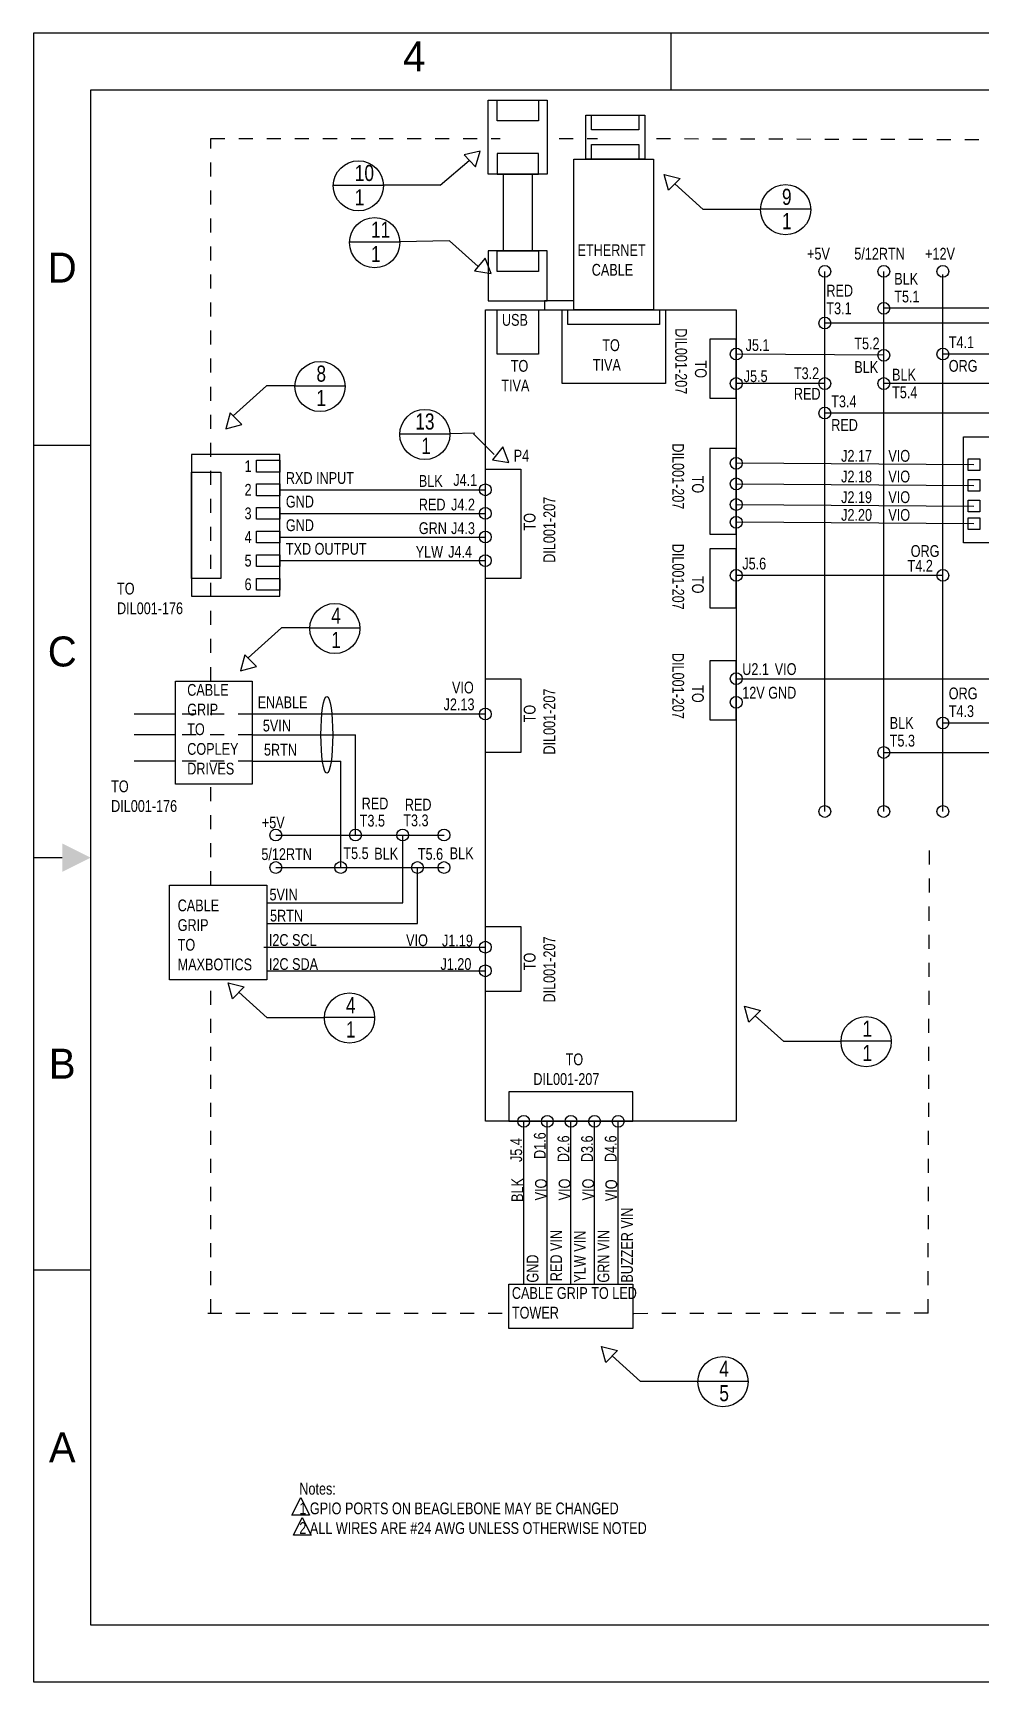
# Model space of a CAD drawing. Extents: x 0 to 432, y 0 to 280.
# Drawn here: x -0.1 to 160.3, y 0 to 279.4 of the extents above; entities that cross this region are included whole.
import ezdxf
from ezdxf.enums import TextEntityAlignment as Align

# ---------------------------------------------------------------- set-up
doc = ezdxf.new("R2010")
doc.units = 0
doc.header["$LTSCALE"] = 23.749
doc.linetypes.add('DASHED', pattern=[0.2, 0.1, -0.1])
doc.linetypes.add('DOT', pattern=[0.2, 0.1, -0.1])
doc.layers.get('0').update_dxf_attribs({"linetype": 'CONTINUOUS', "lineweight": 30})
doc.styles.get("Standard").update_dxf_attribs({"font": 'txt', "width": 0.8})
doc.styles.add('TEXTSTYLE_1', font='txt')

# ---------------------------------------------------------------- blocks, each defined once
blk = doc.blocks.new('*U24')
blk.add_lwpolyline([(-2, 0.5), (2, 0.5), (2, -1.5), (-2, -1.5)], close=True)
blk = doc.blocks.new('*U25')
at = {"color": 0, "linetype": 'ByBlock', "lineweight": -2, "transparency": 16777216}
for p in [(0, 0), (0, -4), (0, -8), (0, -12), (0, -16), (0, -20)]:
    blk.add_blockref('*U24', p, dxfattribs=at)

msp = doc.modelspace()

# ---------------------------------------------------------------- linework, layer by layer
at = {"color": 7, "linetype": 'Continuous'}
for p, q in [((0, 0), (0, 279.4)), ((0, 279.4), (431.8, 279.4)), ((107.95, 269.75), (107.95, 279.4)), ((9.65, 9.65), (9.65, 269.75)), ((9.65, 269.75), (422.15, 269.75)), ((0, 209.55), (9.65, 209.55)), ((0, 69.85), (9.65, 69.85)), ((422.15, 9.65), (9.65, 9.65)), ((431.8, 0), (0, 0))]:
    msp.add_line(p, q, dxfattribs=at)
at = {"linetype": 'DOT'}
for p, q in [((30, 261.5), (79, 261.5)), ((30, 169.6), (30, 261.5)), ((89, 261.5), (95.5, 261.5)), ((105.5, 261.51), (191.25, 261.27)), ((30, 135), (30, 152.1)), ((151.5, 62.5), (151.74, 142.5)), ((30, 62.5), (30, 119)), ((29.5, 62.5), (80.5, 62.5)), ((151.5, 62.5), (101.5, 62.41))]:
    msp.add_line(p, q, dxfattribs=at)
for p, q in [((68.86, 253.62), (73.78, 257.82)), ((50.75, 253.62), (59.25, 253.62)), ((68.86, 253.62), (59.25, 253.62)), ((113.4, 249.5), (108.59, 253.82)), ((123, 249.5), (113.4, 249.5)), ((123.11, 249.58), (131.61, 249.58)), ((53.5, 244), (62, 244)), ((70.44, 244.16), (75.28, 239.82)), ((134, 147.5), (134, 239)), ((144, 147.5), (144, 239)), ((154, 147.5), (154, 238.5)), ((195.77, 232.75), (144, 232.75)), ((192.77, 230.25), (134, 230.25)), ((144, 224.8), (119, 225)), ((189.77, 225), (154, 225)), ((39.45, 219.62), (33.8, 214.55)), ((44.25, 219.62), (39.45, 219.62)), ((44.25, 219.62), (52.75, 219.62)), ((134, 220), (119, 220)), ((173.5, 220), (144, 220)), ((168.5, 215), (134, 215)), ((62, 211.5), (70.5, 211.5)), ((74.5, 211.5), (78, 208)), ((159.27, 206.25), (119, 206.5)), ((41.71, 202), (76.5, 202)), ((119, 203), (159.27, 202.75)), ((119, 199.5), (159.27, 199.25)), ((41.71, 198), (76.5, 198)), ((159.27, 196.25), (119, 196.5)), ((41.71, 194), (76.5, 194)), ((41.71, 190), (76.5, 190)), ((154, 187.5), (119, 187.5)), ((41.95, 178.62), (36.3, 173.55)), ((46.75, 178.62), (41.95, 178.62)), ((46.75, 178.62), (55.25, 178.62)), ((119, 170), (174, 170)), ((24, 164), (17, 164)), ((76.5, 164), (37, 164)), ((154, 162.5), (170, 162.5)), ((24, 160.5), (17, 160.5)), ((37, 160.5), (54.5, 160.5)), ((54.5, 143.5), (54.5, 160.5)), ((144, 157.5), (166, 157.5)), ((24, 156), (17, 156)), ((37, 156), (52, 156)), ((52, 138), (52, 156)), ((41, 143.5), (69.5, 143.5)), ((62.5, 132), (62.5, 143.5)), ((41, 138), (69.5, 138)), ((65, 128.5), (65, 138)), ((39.5, 132), (62.5, 132)), ((39.5, 128.5), (65, 128.5)), ((39, 124.5), (76.5, 124.5)), ((39.5, 120.5), (76.5, 120.5)), ((39.54, 112.54), (34.73, 116.86)), ((49.14, 112.54), (39.54, 112.54)), ((49.25, 112.62), (57.75, 112.62)), ((127.04, 108.54), (122.23, 112.86)), ((136.64, 108.54), (127.04, 108.54)), ((136.75, 108.62), (145.25, 108.62)), ((83, 67.41), (83, 95)), ((87, 67.41), (87, 95)), ((91, 67.41), (91, 95)), ((95, 67.41), (95, 95)), ((99, 67.41), (99, 95)), ((102.79, 50.92), (97.98, 55.25)), ((112.39, 50.92), (102.79, 50.92)), ((112.5, 51), (121, 51)), ((43.73, 28.25), (45.23, 31.25)), ((45.23, 31.25), (46.73, 28.25)), ((46.73, 28.25), (43.73, 28.25)), ((43.99, 24.89), (45.49, 27.89)), ((45.49, 27.89), (46.99, 24.89)), ((46.99, 24.89), (43.99, 24.89))]:
    msp.add_line(p, q)
at = {"linetype": 'Continuous'}
for p, q in [((70.44, 244.16), (62, 244)), ((74.72, 211.58), (70.5, 211.5))]:
    msp.add_line(p, q, dxfattribs=at)
at = {"linetype": 'DASHED'}
for p, q in [((37, 164), (24, 164)), ((37, 160.5), (24, 160.5)), ((37, 156), (24, 156))]:
    msp.add_line(p, q, dxfattribs=at)
for points in [[(77, 268), (87, 268), (87, 255.5), (77, 255.5)], [(78.5, 268), (85.5, 268), (85.5, 264.5), (78.5, 264.5)], [(93.5, 265.5), (103.5, 265.5), (103.5, 258), (93.5, 258)], [(94.5, 265.5), (102.5, 265.5), (102.5, 263), (94.5, 263)], [(94.5, 260.5), (102.5, 260.5), (102.5, 258), (94.5, 258)], [(72.9, 258.75), (74.82, 256.71), (75.63, 259.4)], [(78.5, 255.5), (85.5, 255.5), (85.5, 259), (78.5, 259)], [(91.5, 258), (105, 258), (105, 232.5), (91.5, 232.5)], [(79.5, 242.5), (84.5, 242.5), (84.5, 255.5), (79.5, 255.5)], [(109.49, 254.74), (107.51, 252.74), (106.77, 255.45)], [(77.46, 238.64), (76.48, 241.27), (74.69, 239.1)], [(77, 234), (87, 234), (87, 242.5), (77, 242.5)], [(78.5, 242.5), (85.5, 242.5), (85.5, 239), (78.5, 239)], [(76.5, 232.5), (119, 232.5), (119, 95), (76.5, 95)], [(78.5, 232.5), (85.5, 232.5), (85.5, 225), (78.5, 225)], [(86.5, 232.5), (91.5, 232.5), (91.5, 234), (86.5, 234)], [(89.5, 232.5), (107, 232.5), (107, 220), (89.5, 220)], [(90.5, 232.5), (106, 232.5), (106, 230), (90.5, 230)], [(35.24, 213.06), (33.26, 215.06), (32.52, 212.35)], [(41.71, 208), (26.71, 208), (26.71, 184), (41.71, 184)], [(80.46, 206.64), (79.48, 209.27), (77.69, 207.1)], [(158.27, 207.25), (160.27, 207.25), (160.27, 205.25), (158.27, 205.25)], [(26.71, 205), (31.71, 205), (31.71, 187), (26.71, 187)], [(158.27, 203.75), (160.27, 203.75), (160.27, 201.75), (158.27, 201.75)], [(158.27, 200.25), (160.27, 200.25), (160.27, 198.25), (158.27, 198.25)], [(158.27, 197.25), (160.27, 197.25), (160.27, 195.25), (158.27, 195.25)], [(37.74, 172.06), (35.76, 174.06), (35.02, 171.35)], [(24, 169.6), (37, 169.6), (37, 152.1), (24, 152.1)], [(23, 135), (39.5, 135), (39.5, 119), (23, 119)], [(35.63, 117.78), (33.65, 115.78), (32.91, 118.49)], [(123.13, 113.78), (121.15, 111.78), (120.41, 114.49)], [(101.5, 59.91), (80.5, 59.91), (80.5, 67.41), (101.5, 67.41)], [(98.88, 56.16), (96.9, 54.16), (96.17, 56.87)]]:
    msp.add_lwpolyline(points, close=True)
at = {"linetype": 'Continuous'}
for points in [[(119, 227.5), (114.5, 227.5), (114.5, 217.5), (119, 217.5)], [(157.5, 211), (181, 211), (181, 193), (157.5, 193)], [(119, 209), (114.5, 209), (114.5, 194.5), (119, 194.5)], [(76.5, 205.5), (82.5, 205.5), (82.5, 187), (76.5, 187)], [(119, 192), (114.5, 192), (114.5, 182), (119, 182)], [(119, 173), (114.5, 173), (114.5, 163), (119, 163)], [(76.5, 170), (82.5, 170), (82.5, 157.5), (76.5, 157.5)], [(76.5, 128), (82.5, 128), (82.5, 117), (76.5, 117)], [(80.5, 95), (101.5, 95), (101.5, 100), (80.5, 100)]]:
    msp.add_lwpolyline(points, close=True, dxfattribs=at)
at = {"color": 7, "linetype": 'Continuous', "const_width": 0.254}
msp.add_lwpolyline([(0, 139.68), (4.83, 139.68)], dxfattribs=at)
for centre, radius in [((55, 253.5), 4.25), ((127.36, 249.46), 4.25), ((57.75, 243.88), 4.25), ((134, 239), 1), ((144, 239), 1), ((154, 239), 1), ((144, 232.75), 1), ((134, 230.25), 1), ((48.5, 219.5), 4.25), ((119, 225), 1), ((144, 224.8), 1), ((154, 225), 1), ((119, 220), 1), ((134, 220), 1), ((144, 220), 1), ((66.25, 211.38), 4.25), ((134, 215), 1), ((119, 206.5), 1), ((119, 203), 1), ((76.5, 202), 1), ((76.5, 198), 1), ((119, 199.5), 1), ((119, 196.5), 1), ((76.5, 194), 1), ((76.5, 190), 1), ((119, 187.5), 1), ((154, 187.5), 1), ((51, 178.5), 4.25), ((119, 170), 1), ((76.5, 164), 1), ((119, 166), 1), ((154, 162.5), 1), ((144, 157.5), 1), ((134, 147.5), 1), ((144, 147.5), 1), ((154, 147.5), 1), ((41, 143.5), 1), ((54.5, 143.5), 1), ((62.5, 143.5), 1), ((69.5, 143.5), 1), ((41, 138), 1), ((52, 138), 1), ((65, 138), 1), ((69.5, 138), 1), ((76.5, 124.5), 1), ((76.5, 120.5), 1), ((53.5, 112.5), 4.25), ((141, 108.5), 4.25), ((83, 95), 1), ((87, 95), 1), ((91, 95), 1), ((95, 95), 1), ((99, 95), 1), ((116.75, 50.88), 4.25)]:
    msp.add_circle(centre, radius)
msp.add_ellipse((49.65, 160.49), major_axis=(0, 6.5), ratio=0.153846)
at = {"color": 7, "linetype": 'Continuous'}
msp.add_solid([(4.83, 137.27), (4.83, 142.09), (9.65, 139.68)], dxfattribs=at)

# ---------------------------------------------------------------- block references
msp.add_blockref('*U25', (39.71, 206.5))

# ---------------------------------------------------------------- texts
at = {"color": 2, "linetype": 'Continuous', "style": 'TEXTSTYLE_1'}
for s, p in [('4', (64.45, 272.89)), ('D', (4.83, 237.11)), ('C', (4.83, 172.07)), ('B', (4.83, 102.22)), ('A', (4.83, 37.21))]:
    msp.add_text(s, height=5.08, dxfattribs=at).set_placement(p, align=Align.CENTER)
at = {"width": 0.8}
for s, height, p in [('10', 2.729, (54.39, 254.32)), ('1', 2.73, (54.39, 250.2)), ('9', 2.73, (126.75, 250.28)), ('1', 2.73, (126.75, 246.16)), ('11', 2.729, (57.14, 244.71)), ('1', 2.73, (57.14, 240.58)), ('8', 2.73, (47.89, 220.32)), ('1', 2.73, (47.89, 216.2)), ('13', 2.729, (64.64, 212.21)), ('1', 2.73, (65.64, 208.08)), ('4', 2.73, (50.39, 179.32)), ('1', 2.73, (50.39, 175.2)), ('4', 2.73, (52.89, 113.32)), ('1', 2.73, (52.89, 109.2)), ('1', 2.73, (140.39, 109.32)), ('1', 2.73, (140.39, 105.2)), ('4', 2.73, (116.14, 51.71)), ('5', 2.73, (116.14, 47.58))]:
    msp.add_text(s, height=height, dxfattribs=at).set_placement(p)
at = {"char_height": 2, "attachment_point": 1}
for s, width, heights, insert in [('\\pi-4.8833;ETHERNET \\P\\pi-2.4833;CABLE', 2.5, [0], (97.01, 243.61)), ('\\A1;5/12RTN', 2.5, [0], (139, 243)), ('+5V', 5, [0], (131, 243)), ('+12V', 4, [0], (151, 243)), ('BLK', 3, [0], (145.77, 238.75)), ('RED', 3, [0], (134.27, 236.75)), ('T5.1', 2.5, [0], (145.77, 235.75)), ('T3.1', 2.5, [0], (134.27, 233.75)), ('USB', 6.5, [0], (79.31, 231.79)), ('\\pi4.3057;TO\\P\\pi2.7057;TIVA', 11.2782, [0], (92, 227.5)), ('J5.1', 6.5, [0], (120.59, 227.52)), ('T5.2', 5, [0], (139, 227.8)), ('T4.1', 2.5, [0], (155, 228)), ('\\pi4.3057;TO\\P\\pi2.7057;TIVA', 11.2782, [0], (76.5, 224)), ('BLK', 3, [0], (139, 223.8)), ('ORG', 3, [0], (155, 224)), ('J5.5', 4, [0], (120.27, 222.25)), ('T3.2', 5, [0], (128.77, 222.75)), ('BLK', 3, [0], (145.4, 222.51)), ('RED', 3, [0], (128.77, 219.27)), ('T3.4', 5, [0], (135.09, 217.98)), ('T5.4', 1.5, [0], (145.4, 219.51)), ('RED', 3, [0], (135.09, 213.98)), ('P4', 6.5, [0], (81.31, 208.79)), ('J2.17', 6.5, [0], (136.77, 208.75)), ('VIO', 3, [0], (144.77, 208.75)), ('RXD INPUT', 14.4365, [0], (42.71, 205)), ('\\pi-1.2667;BLK', 3, [0], (66.5, 204.5)), ('\\pi6.7333;J4.1', 11, [0], (64.34, 204.67)), ('J2.18', 4.5, [0], (136.77, 205.25)), ('VIO', 3, [0], (144.77, 205.25)), ('2', 0.5, [0], (35.71, 203)), ('J2.19', 7, [0], (136.77, 201.75)), ('VIO', 3, [0], (144.77, 201.75)), ('3', 0.5, [0], (35.71, 199)), ('GND', 8.5, [0], (42.71, 201)), ('\\pi-1.2667;RED', 3, [0], (66.5, 200.5)), ('\\pi2.2;J4.2', 7, [0], (68.5, 200.5)), ('J2.20', 5, [0], (136.77, 198.75)), ('VIO', 3, [0], (144.77, 198.75)), ('GND', 8.5, [0], (42.71, 197)), ('\\pi-1.2667;GRN', 3, [0], (66.5, 196.5)), ('\\pi2.2;J4.3', 7, [0], (68.5, 196.5)), ('4', 0.5, [0], (35.71, 195)), ('TXD OUTPUT', 15.6188, [0], (42.71, 193)), ('5', 0.5, [0], (35.71, 191)), ('\\pi-1.8;YLW', 3, [0], (66.5, 192.5)), ('\\pi8.7;J4.4', 13.5, [0], (61.5, 192.5)), ('J5.6', 8, [0], (120.03, 190.5)), ('\\pi2.2;T4.2', 7, [0], (145.82, 190.13)), ('\\pi-1.2667;ORG', 3, [0], (149.82, 192.63)), ('TO DIL001-176\\P ', 3, [0], (14.11, 186.26)), ('U2.1', 10, [0], (120.02, 172.62)), ('VIO', 3, [0], (125.52, 172.62)), ('CABLE GRIP \\PTO COPLEY\\PDRIVES', 10.0091, [18.07], (26, 169.1)), ('\\pi-1.2667;VIO', 3, [0], (72.12, 169.5)), ('12V GND', 11.852, [5.33], (120.02, 168.62)), ('ORG', 3, [0], (155, 168.5)), ('ENABLE', 17.779, [2.23], (37.93, 166.99)), ('\\pi2.1333;J2.13', 8, [0], (67.3, 166.65)), ('T4.3', 1.5, [0], (155, 165.5)), ('5VIN', 16.3014, [2.84], (38.81, 163.05)), ('BLK', 3, [0], (145, 163.5)), ('T5.3', 4.5, [0], (145, 160.5)), ('5RTN', 10, [0], (39, 158.96)), ('TO DIL001-176\\P ', 3, [0], (13.11, 152.76)), ('RED', 3, [0], (55.56, 149.85)), ('RED', 3, [0], (62.86, 149.66)), ('+5V', 3.5, [0], (38.64, 146.63)), ('T3.5', 6, [0], (55.22, 146.94)), ('T3.3', 2, [0], (62.6, 146.99)), ('5/12RTN', 7, [0], (38.56, 141.27)), ('T5.5', 5, [0], (52.45, 141.43)), ('BLK', 3, [0], (57.68, 141.35)), ('T5.6', 2.5, [0], (65.07, 141.31)), ('BLK', 3, [0], (70.46, 141.41)), ('5VIN', 8.5, [0], (39.94, 134.43)), ('CABLE GRIP TO MAXBOTICS', 8.7359, [0], (24.38, 132.58)), ('5RTN', 8.5, [0], (40.03, 130.85)), ('I2C SCL', 13.7518, [0], (39.83, 126.72)), ('\\pi-1.2667;VIO', 3, [0], (64.35, 126.68)), ('\\pi4.1667;J1.19', 9.5, [0], (64.99, 126.63)), ('I2C SDA', 10.7844, [0], (39.84, 122.64)), ('J1.20', 6, [0], (68.9, 122.64)), ('\\pi7.6001;TO\\P\\pi2.1335;DIL001-207', 17.8669, [0], (82.5, 106.5)), ('CABLE GRIP TO LED TOWER', 21.1496, [7.64], (81, 66.91)), ('Notes:\\P1 GPIO PORTS ON BEAGLEBONE MAY BE CHANGED\\P2 ALL WIRES ARE #24 AWG UNLESS OTHERWISE NOTED', 89.6456, [12.45], (44.99, 33.75))]:
    msp.add_mtext_dynamic_manual_height_columns(s, width=width, gutter_width=1, heights=heights, dxfattribs=dict(at, insert=insert))
for s, width, heights, insert, rotation in [('\\pi7.6001;TO\\P\\pi2.1335;DIL001-207', 17.8669, [0], (114, 231.5), 270), ('\\pi7.6001;TO\\P\\pi2.1335;DIL001-207', 17.8669, [0], (113.5, 212), 270), ('\\pi7.6001;TO\\P\\pi2.1335;DIL001-207', 17.8669, [0], (83, 187.5), 90), ('\\pi7.6001;TO\\P\\pi2.1335;DIL001-207', 17.8669, [0], (113.5, 195), 270), ('\\pi7.6001;TO\\P\\pi2.1335;DIL001-207', 17.8669, [0], (113.5, 176.5), 270), ('\\pi7.6001;TO\\P\\pi2.1335;DIL001-207', 17.8669, [0], (83, 155), 90), ('\\pi7.6001;TO\\P\\pi2.1335;DIL001-207', 17.8669, [0], (83, 113), 90), ('\\pi13.733;D1.6', 18, [0], (84.73, 74.89), 90), ('\\pi13.2;D2.6', 18, [0], (88.73, 74.89), 90), ('\\pi13.2;D3.6', 18, [0], (92.73, 74.89), 90), ('\\pi13.2;D4.6', 18, [0], (96.73, 74.89), 90), ('\\pi13.2;J5.4', 18, [1], (80.73, 74.91), 90), ('\\pi-1.2667;BLK', 3, [0], (80.92, 82.61), 90), ('\\pi-1.2667;VIO', 3, [0], (84.92, 82.87), 90), ('\\pi-1.2667;VIO', 3, [0], (88.92, 82.87), 90), ('\\pi-1.2667;VIO', 3, [0], (92.92, 82.87), 90), ('\\pi0.078102;VIO', 4.3448, [0], (96.83, 81.39), 90), ('BUZZER VIN', 18, [0], (99.5, 67.67), 90), ('RED VIN', 18, [0], (87.5, 67.91), 90), ('YLW VIN', 18, [0], (91.5, 67.67), 90), ('GRN VIN', 18, [0], (95.5, 67.67), 90), ('GND', 18, [0], (83.5, 67.67), 90)]:
    msp.add_mtext_dynamic_manual_height_columns(s, width=width, gutter_width=1, heights=heights, dxfattribs=dict(at, insert=insert, rotation=rotation))
for s, insert in [('1', (35.71, 207)), ('6', (35.71, 187))]:
    msp.add_mtext(s, dxfattribs=dict(at, insert=insert))

doc.saveas('drawing.dxf')
